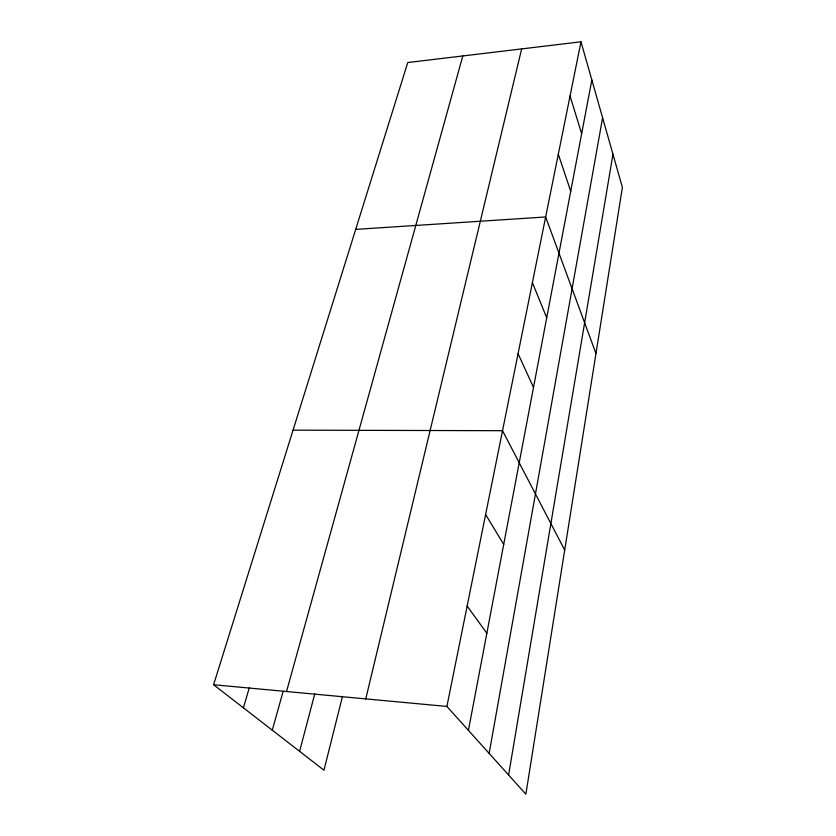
<?xml version="1.0" encoding="UTF-8"?>
<svg xmlns="http://www.w3.org/2000/svg" width="836" height="836" viewBox="0 0 836 836"><rect width="100%" height="100%" fill="white"/><g stroke="black" fill="none" stroke-linecap="round" stroke-linejoin="round"><path stroke-width="1.25" d="M508.601 775.014L612.966 154.221M489.144 753.393L602.599 117.782M468.421 730.361L591.846 79.984M580.989 41.8L622.392 187.369L525.865 794.2L446.894 706.441L580.989 41.8L407.759 62.543L213.608 684.736L323.96 770.217L342.488 696.388M365.75 698.896L521.664 48.906M299.591 751.334L314.785 693.786M286.539 691.518L462.799 55.96M272.296 730.194L283.143 691.309M243.401 707.81L249.264 687.965M355.697 229.388L545.647 216.963L595.963 353.544M293.049 430.164L502.53 430.697L564.697 550.119M213.608 684.736L446.894 706.441M467.146 606.048L486.845 633.28M485.622 514.506L503.711 544.414M518.069 353.68L533.504 387.434M532.396 282.662L546.723 317.784M558.312 154.232L570.727 191.287M570.058 96.004L581.657 133.708"/></g></svg>
